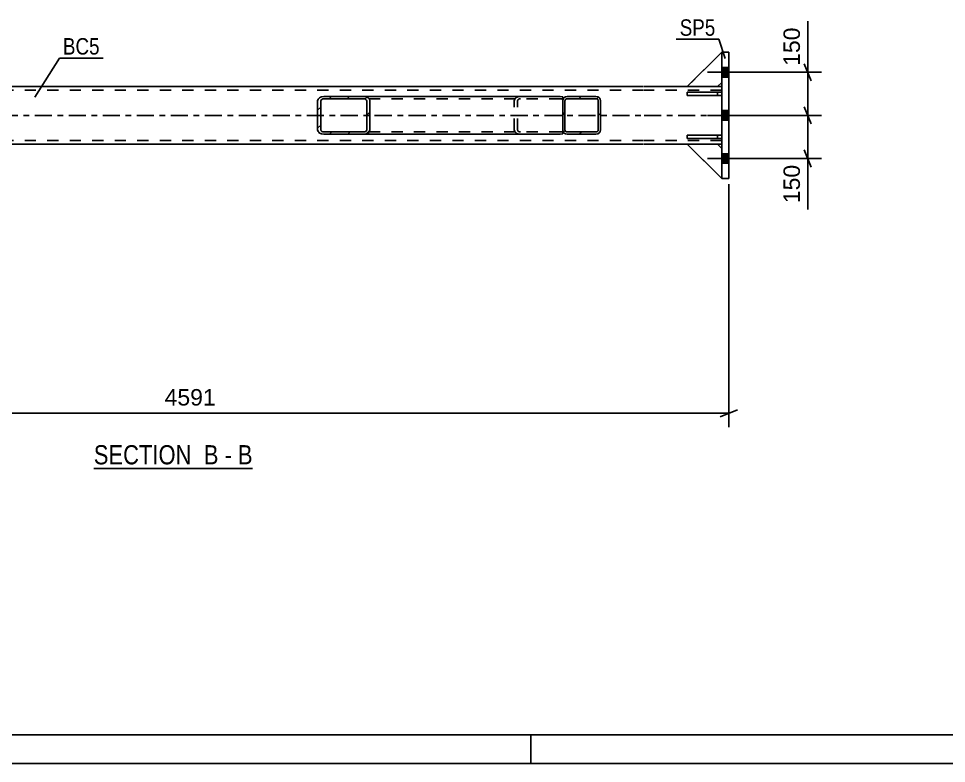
# Model space of a CAD drawing. Header units: millimetres. Extents: x 0 to 841, y 0 to 594.
# Drawn here: x 121.8 to 283.4, y 0 to 129.8 of the extents above; entities that cross this region are included whole.
import ezdxf

# ---------------------------------------------------------------- set-up
doc = ezdxf.new("R2010")
doc.units = ezdxf.units.MM
doc.linetypes.add('DXK_LINE_DOT2', pattern=[3.9198, 1.9599, -1.9599])
doc.linetypes.add('DXK_LINE_DOT3', pattern=[5.9187, 2.979, -0.9799, 0.9799, -0.9799])
doc.styles.add('Arial', font='ARIAL.TTF', dxfattribs={"height": 0.2})
doc.styles.add('Arial Narrow', font='ARIALN.TTF', dxfattribs={"height": 0.2})

# ---------------------------------------------------------------- blocks, each defined once
blk = doc.blocks.new('Unknown-318891778-1129')
at = {"color": 5, "linetype": 'Continuous'}
for p, q in [((5, 5), (836, 5)), ((211, 0), (211, 5)), ((0, 0), (841, 0))]:
    blk.add_line(p, q, dxfattribs=at)
blk = doc.blocks.new('Unknown-318891778-17 - 3534')
at = {"color": 6, "linetype": 'Continuous'}
blk.add_line((134.89, 51.36), (162.54, 51.36), dxfattribs=at)
at = {"color": 0, "linetype": 'Continuous'}
for points in [[(153, 52.11), (153, 55.61), (134.89, 55.61), (134.89, 52.11)], [(156.61, 52.11), (156.61, 55.61), (154.05, 55.61), (154.05, 52.11)], [(158.93, 52.11), (158.93, 55.61), (157.66, 55.61), (157.66, 52.11)], [(162.54, 52.11), (162.54, 55.61), (159.98, 55.61), (159.98, 52.11)]]:
    blk.add_wipeout(points, dxfattribs=at)
at = {"color": 7, "linetype": 'Continuous', "style": 'Arial Narrow'}
for s, p in [('SECTION ', (134.89, 52.11)), ('B', (154.05, 52.11)), ('B', (159.98, 52.11)), ('-', (157.66, 52.11))]:
    blk.add_text(s, height=3.34, dxfattribs=at).set_placement(p)
blk = doc.blocks.new('Part-318891778-3603 - 3534')
at = {"color": 7, "linetype": 'DXK_LINE_DOT2'}
for p, q in [((244.25, 109.46), (238.25, 109.46)), ((238.25, 109.46), (238.25, 108.86)), ((238.25, 108.86), (244.25, 108.86)), ((243.5, 108.86), (243.5, 109.46)), ((244.25, 108.86), (244.25, 109.46))]:
    blk.add_line(p, q, dxfattribs=at)
blk = doc.blocks.new('Part-318891778-3621 - 3534')
at = {"color": 7, "linetype": 'DXK_LINE_DOT2'}
for p, q in [((243.5, 107.91), (238.25, 107.91)), ((238.25, 107.91), (244.25, 101.91)), ((244.25, 107.16), (243.5, 107.91)), ((244.25, 101.91), (244.25, 107.16))]:
    blk.add_line(p, q, dxfattribs=at)
blk = doc.blocks.new('Part-318891778-3600 - 3534')
at = {"color": 2, "linetype": 'Continuous'}
for p, q in [((238.25, 116.36), (238.25, 116.96)), ((238.25, 116.96), (244.25, 116.96)), ((244.25, 116.36), (238.25, 116.36)), ((244.25, 116.96), (244.25, 116.36))]:
    blk.add_line(p, q, dxfattribs=at)
at = {"color": 7, "linetype": 'DXK_LINE_DOT2'}
blk.add_line((243.5, 116.36), (243.5, 116.96), dxfattribs=at)
blk = doc.blocks.new('Bolt-318891778-3553 - 3534')
at = {"linetype": 'Continuous'}
for points in [[(244.25, 121.23), (244.25, 119.58), (245.5, 119.58), (245.5, 121.23)], [(244.25, 121.23), (244.25, 119.58), (245.5, 119.58), (245.5, 121.23)], [(244.25, 121.23), (244.25, 119.58), (245.5, 119.58), (245.5, 121.23)], [(244.25, 121.23), (244.25, 119.58), (245.5, 119.58), (245.5, 121.23)], [(244.25, 113.73), (244.25, 112.08), (245.5, 112.08), (245.5, 113.73)], [(244.25, 113.73), (244.25, 112.08), (245.5, 112.08), (245.5, 113.73)], [(244.25, 106.23), (244.25, 104.58), (245.5, 104.58), (245.5, 106.23)], [(244.25, 106.23), (244.25, 104.58), (245.5, 104.58), (245.5, 106.23)], [(244.25, 106.23), (244.25, 104.58), (245.5, 104.58), (245.5, 106.23)], [(244.25, 106.23), (244.25, 104.58), (245.5, 104.58), (245.5, 106.23)]]:
    blk.add_hatch(color=1, dxfattribs=at).paths.add_polyline_path(points)
at = {"color": 1, "linetype": 'Continuous'}
for p, q in [((245.5, 121.23), (244.25, 121.23)), ((245.5, 121.23), (244.25, 121.23)), ((245.5, 121.23), (244.25, 121.23)), ((245.5, 121.23), (244.25, 121.23)), ((247.7, 120.41), (241.75, 120.41)), ((247.7, 120.41), (241.75, 120.41)), ((247.7, 120.41), (241.75, 120.41)), ((247.7, 120.41), (241.75, 120.41)), ((245.5, 119.58), (244.25, 119.58)), ((245.5, 119.58), (244.25, 119.58)), ((245.5, 119.58), (244.25, 119.58)), ((245.5, 119.58), (244.25, 119.58)), ((245.5, 113.73), (244.25, 113.73)), ((245.5, 113.73), (244.25, 113.73)), ((247.7, 112.91), (241.75, 112.91)), ((247.7, 112.91), (241.75, 112.91)), ((245.5, 112.08), (244.25, 112.08)), ((245.5, 112.08), (244.25, 112.08)), ((247.7, 105.41), (241.75, 105.41)), ((247.7, 105.41), (241.75, 105.41)), ((247.7, 105.41), (241.75, 105.41)), ((247.7, 105.41), (241.75, 105.41)), ((245.5, 106.23), (244.25, 106.23)), ((245.5, 106.23), (244.25, 106.23)), ((245.5, 106.23), (244.25, 106.23)), ((245.5, 106.23), (244.25, 106.23)), ((245.5, 104.58), (244.25, 104.58)), ((245.5, 104.58), (244.25, 104.58)), ((245.5, 104.58), (244.25, 104.58)), ((245.5, 104.58), (244.25, 104.58))]:
    blk.add_line(p, q, dxfattribs=at)
blk = doc.blocks.new('Part-318891778-3597 - 3534')
at = {"color": 2, "linetype": 'Continuous'}
for p, q in [((238.25, 108.86), (238.25, 109.46)), ((238.25, 109.46), (244.25, 109.46)), ((244.25, 108.86), (238.25, 108.86)), ((244.25, 109.46), (244.25, 108.86))]:
    blk.add_line(p, q, dxfattribs=at)
at = {"color": 7, "linetype": 'DXK_LINE_DOT2'}
blk.add_line((243.5, 108.86), (243.5, 109.46), dxfattribs=at)
blk = doc.blocks.new('Part-318891778-3606 - 3534')
at = {"color": 7, "linetype": 'DXK_LINE_DOT2'}
for p, q in [((244.25, 116.96), (238.25, 116.96)), ((238.25, 116.96), (238.25, 116.36)), ((238.25, 116.36), (244.25, 116.36)), ((243.5, 116.96), (243.5, 116.36)), ((244.25, 116.36), (244.25, 116.96))]:
    blk.add_line(p, q, dxfattribs=at)
blk = doc.blocks.new('Part-318891778-3609 - 3534')
at = {"color": 2, "linetype": 'Continuous'}
for p, q in [((238.25, 117.91), (244.25, 123.91)), ((244.25, 118.66), (243.5, 117.91)), ((243.5, 117.91), (238.25, 117.91))]:
    blk.add_line(p, q, dxfattribs=at)
at = {"color": 7, "linetype": 'DXK_LINE_DOT2'}
blk.add_line((244.25, 118.66), (244.25, 123.91), dxfattribs=at)
blk = doc.blocks.new('Part-318891778-3612 - 3534')
at = {"color": 7, "linetype": 'DXK_LINE_DOT2'}
for p, q in [((238.25, 117.91), (244.25, 123.91)), ((244.25, 123.91), (244.25, 118.66)), ((244.25, 118.66), (243.5, 117.91)), ((243.5, 117.91), (238.25, 117.91))]:
    blk.add_line(p, q, dxfattribs=at)
blk = doc.blocks.new('Part-318891778-3615 - 3534')
at = {"color": 7, "linetype": 'DXK_LINE_DOT2'}
for p, q in [((238.25, 117.91), (244.25, 123.91)), ((244.25, 123.91), (244.25, 118.66)), ((244.25, 118.66), (243.5, 117.91)), ((243.5, 117.91), (238.25, 117.91))]:
    blk.add_line(p, q, dxfattribs=at)
blk = doc.blocks.new('Part-318891778-3618 - 3534')
at = {"color": 2, "linetype": 'Continuous'}
for p, q in [((243.5, 107.91), (238.25, 107.91)), ((238.25, 107.91), (244.25, 101.91)), ((244.25, 107.16), (243.5, 107.91))]:
    blk.add_line(p, q, dxfattribs=at)
at = {"color": 7, "linetype": 'DXK_LINE_DOT2'}
blk.add_line((244.25, 107.16), (244.25, 101.91), dxfattribs=at)
blk = doc.blocks.new('Part-318891778-3624 - 3534')
at = {"color": 7, "linetype": 'DXK_LINE_DOT2'}
for p, q in [((243.5, 107.91), (238.25, 107.91)), ((238.25, 107.91), (244.25, 101.91)), ((244.25, 107.16), (243.5, 107.91)), ((244.25, 101.91), (244.25, 107.16))]:
    blk.add_line(p, q, dxfattribs=at)
blk = doc.blocks.new('Part-318891778-3689 - 3534')
at = {"linetype": 'Continuous'}
h = blk.add_hatch(dxfattribs=at)
h.set_pattern_fill('', scale=0.7, style=0, pattern_type=0)
h.set_pattern_definition([(45, (222.6526, 109.6676), (-1.57154, 1.57154), [])])
h.paths.add_polyline_path([(222.35, 109.61), (222.65, 109.67), (222.91, 109.84), (223.09, 110.1), (223.15, 110.41), (223.15, 115.41), (223.09, 115.71), (222.91, 115.97), (222.65, 116.15), (222.35, 116.21), (217.35, 116.21), (217.04, 116.15), (216.78, 115.97), (216.61, 115.71), (216.55, 115.41), (216.55, 110.41), (216.61, 110.1), (216.78, 109.84), (217.04, 109.67), (217.35, 109.61)])
h.paths.add_polyline_path([(217.19, 110.04), (217.06, 110.12), (216.98, 110.25), (216.95, 110.41), (216.95, 115.41), (216.98, 115.56), (217.06, 115.69), (217.19, 115.78), (217.35, 115.81), (222.35, 115.81), (222.5, 115.78), (222.63, 115.69), (222.72, 115.56), (222.75, 115.41), (222.75, 110.41), (222.72, 110.25), (222.63, 110.12), (222.5, 110.04), (222.35, 110.01), (217.35, 110.01)])
at = {"color": 7, "linetype": 'DXK_LINE_DOT2'}
for p, q in [((216.55, 115.41), (216.61, 115.71)), ((216.55, 110.41), (216.55, 115.41)), ((216.98, 115.56), (216.95, 115.41)), ((216.95, 110.41), (216.95, 115.41)), ((217.04, 116.15), (217.35, 116.21)), ((217.35, 115.81), (217.19, 115.78)), ((217.35, 116.21), (222.35, 116.21)), ((217.35, 115.81), (222.35, 115.81)), ((222.35, 116.21), (222.65, 116.15)), ((222.5, 115.78), (222.35, 115.81)), ((222.75, 115.41), (222.72, 115.56)), ((222.75, 110.41), (222.75, 115.41)), ((223.09, 115.71), (223.15, 115.41)), ((223.15, 110.41), (223.15, 115.41)), ((216.61, 110.1), (216.55, 110.41)), ((216.95, 110.41), (216.98, 110.25)), ((217.19, 110.04), (217.35, 110.01)), ((217.35, 110.01), (222.35, 110.01)), ((222.35, 110.01), (222.5, 110.04)), ((222.72, 110.25), (222.75, 110.41)), ((223.15, 110.41), (223.09, 110.1)), ((217.35, 109.61), (217.04, 109.67)), ((217.35, 109.61), (222.35, 109.61)), ((222.65, 109.67), (222.35, 109.61))]:
    blk.add_line(p, q, dxfattribs=at)
at = {"color": 2, "linetype": 'Continuous'}
for p, q in [((216.61, 115.71), (216.55, 115.41)), ((216.55, 110.41), (216.55, 115.41)), ((216.95, 115.41), (216.98, 115.56)), ((216.95, 110.41), (216.95, 115.41)), ((217.35, 116.21), (217.04, 116.15)), ((217.19, 115.78), (217.35, 115.81)), ((217.35, 116.21), (222.35, 116.21)), ((217.35, 115.81), (222.35, 115.81)), ((222.65, 116.15), (222.35, 116.21)), ((222.35, 115.81), (222.5, 115.78)), ((222.72, 115.56), (222.75, 115.41)), ((222.75, 110.41), (222.75, 115.41)), ((223.15, 115.41), (223.09, 115.71)), ((223.15, 110.41), (223.15, 115.41)), ((216.55, 110.41), (216.61, 110.1)), ((216.98, 110.25), (216.95, 110.41)), ((217.35, 110.01), (217.19, 110.04)), ((217.35, 110.01), (222.35, 110.01)), ((222.5, 110.04), (222.35, 110.01)), ((222.75, 110.41), (222.72, 110.25)), ((223.09, 110.1), (223.15, 110.41)), ((217.04, 109.67), (217.35, 109.61)), ((217.35, 109.61), (222.35, 109.61)), ((222.35, 109.61), (222.65, 109.67))]:
    blk.add_line(p, q, dxfattribs=at)
at = {"color": 7, "linetype": 'DXK_LINE_DOT2'}
for centre, radius, start, end in [((217.35, 115.41), 0.8, 112.5, 157.5), ((217.35, 115.41), 0.4, 112.5, 157.5), ((222.35, 115.41), 0.4, 22.5, 67.5), ((222.35, 115.41), 0.8, 22.5, 67.5), ((217.35, 110.41), 0.8, 202.5, 247.5), ((217.35, 110.41), 0.4, 202.5, 247.5), ((222.35, 110.41), 0.4, 292.5, 337.5), ((222.35, 110.41), 0.8, 292.5, 337.5)]:
    blk.add_arc(centre, radius, start, end, dxfattribs=at)
at = {"color": 2, "linetype": 'Continuous'}
for centre, radius, start, end in [((217.35, 115.41), 0.8, 112.5, 157.5), ((217.35, 115.41), 0.4, 112.5, 157.5), ((222.35, 115.41), 0.4, 22.5, 67.5), ((222.35, 115.41), 0.8, 22.5, 67.5), ((217.35, 110.41), 0.8, 202.5, 247.5), ((217.35, 110.41), 0.4, 202.5, 247.5), ((222.35, 110.41), 0.4, 292.5, 337.5), ((222.35, 110.41), 0.8, 292.5, 337.5)]:
    blk.add_arc(centre, radius, start, end, dxfattribs=at)
blk = doc.blocks.new('Part-318891778-3629 - 3534')
at = {"color": 2, "linetype": 'Continuous'}
for p, q in [((245.5, 123.91), (244.25, 123.91)), ((244.25, 123.91), (244.25, 101.91)), ((245.5, 101.91), (245.5, 123.91)), ((245.5, 101.91), (244.25, 101.91))]:
    blk.add_line(p, q, dxfattribs=at)
blk = doc.blocks.new('Part-318891778-3639 - 3534')
at = {"color": 2, "linetype": 'Continuous'}
for p, q in [((63.59, 117.91), (63.59, 116.71)), ((64.84, 117.91), (63.59, 117.91)), ((63.59, 109.11), (63.59, 116.71)), ((230.65, 117.91), (69.84, 117.91)), ((238.25, 117.91), (230.75, 117.91)), ((244.25, 117.91), (243.5, 117.91)), ((63.59, 107.91), (63.59, 109.11)), ((230.65, 107.91), (63.59, 107.91)), ((238.25, 107.91), (230.75, 107.91)), ((244.25, 107.91), (243.5, 107.91))]:
    blk.add_line(p, q, dxfattribs=at)
at = {"color": 7, "linetype": 'DXK_LINE_DOT2'}
for p, q in [((63.59, 117.91), (63.59, 117.56)), ((230.65, 117.31), (63.59, 117.31)), ((69.84, 117.91), (64.84, 117.91)), ((244.25, 117.31), (230.75, 117.31)), ((243.5, 117.91), (238.25, 117.91)), ((244.25, 117.91), (244.25, 107.91)), ((63.59, 109.11), (63.59, 108)), ((230.65, 108.51), (63.59, 108.51)), ((244.25, 108.51), (230.75, 108.51)), ((243.5, 107.91), (238.25, 107.91))]:
    blk.add_line(p, q, dxfattribs=at)
at = {"color": 7, "linetype": 'DXK_LINE_DOT3'}
for p, q in [((53.59, 112.91), (230.65, 112.91)), ((230.75, 112.91), (254.25, 112.91))]:
    blk.add_line(p, q, dxfattribs=at)
blk = doc.blocks.new('Part-318891778-3684 - 3534')
at = {"linetype": 'Continuous'}
h = blk.add_hatch(dxfattribs=at)
h.set_pattern_fill('', scale=0.7, style=0, pattern_type=0)
h.set_pattern_definition([(45, (182.3092, 109.6676), (-1.57154, 1.57154), [])])
h.paths.add_polyline_path([(181.89, 109.61), (182.31, 109.67), (182.67, 109.84), (182.91, 110.1), (182.99, 110.41), (182.99, 115.41), (182.91, 115.71), (182.67, 115.97), (182.31, 116.15), (181.89, 116.21), (174.97, 116.21), (174.54, 116.15), (174.19, 115.97), (173.95, 115.71), (173.86, 115.41), (173.86, 110.41), (173.95, 110.1), (174.19, 109.84), (174.54, 109.67), (174.97, 109.61)])
h.paths.add_polyline_path([(174.76, 110.04), (174.58, 110.12), (174.46, 110.25), (174.41, 110.41), (174.41, 115.41), (174.46, 115.56), (174.58, 115.69), (174.76, 115.78), (174.97, 115.81), (181.89, 115.81), (182.1, 115.78), (182.28, 115.69), (182.4, 115.56), (182.44, 115.41), (182.44, 110.41), (182.4, 110.25), (182.28, 110.12), (182.1, 110.04), (181.89, 110.01), (174.97, 110.01)])
at = {"color": 2, "linetype": 'Continuous'}
for p, q in [((173.95, 115.71), (173.86, 115.41)), ((173.86, 110.41), (173.86, 115.41)), ((174.41, 115.41), (174.46, 115.56)), ((174.41, 110.41), (174.41, 115.41)), ((174.97, 116.21), (174.54, 116.15)), ((174.76, 115.78), (174.97, 115.81)), ((174.97, 116.21), (181.89, 116.21)), ((174.97, 115.81), (181.89, 115.81)), ((216.13, 116.21), (181.89, 116.21)), ((182.31, 116.15), (181.89, 116.21)), ((181.89, 115.81), (182.1, 115.78)), ((182.4, 115.56), (182.44, 115.41)), ((182.44, 110.41), (182.44, 115.41)), ((182.99, 115.41), (182.91, 115.71)), ((182.99, 110.41), (182.99, 115.41)), ((216.13, 116.21), (216.56, 116.15)), ((216.55, 115.67), (216.56, 116.15)), ((216.56, 116.15), (216.55, 115.97)), ((216.55, 115.97), (216.55, 115.71)), ((216.55, 115.71), (216.55, 115.41)), ((173.86, 110.41), (173.95, 110.1)), ((174.46, 110.25), (174.41, 110.41)), ((174.97, 110.01), (174.76, 110.04)), ((174.97, 110.01), (181.89, 110.01)), ((182.1, 110.04), (181.89, 110.01)), ((182.44, 110.41), (182.4, 110.25)), ((182.91, 110.1), (182.99, 110.41)), ((216.55, 109.84), (216.55, 110.41)), ((216.56, 109.67), (216.55, 110.15)), ((174.54, 109.67), (174.97, 109.61)), ((174.97, 109.61), (181.89, 109.61)), ((181.89, 109.61), (182.31, 109.67)), ((216.13, 109.61), (181.89, 109.61)), ((216.13, 109.61), (216.56, 109.67)), ((216.56, 109.67), (216.55, 109.84))]:
    blk.add_line(p, q, dxfattribs=at)
at = {"color": 7, "linetype": 'DXK_LINE_DOT2'}
for p, q in [((181.89, 116.21), (174.97, 116.21)), ((216.13, 115.81), (174.97, 115.81)), ((208.11, 115.41), (208.19, 115.71)), ((208.11, 110.41), (208.11, 115.41)), ((208.71, 115.56), (208.66, 115.41)), ((208.66, 110.41), (208.66, 115.41)), ((208.79, 116.15), (209.22, 116.21)), ((209.22, 115.81), (209, 115.78)), ((216.35, 115.78), (216.13, 115.81)), ((216.53, 115.69), (216.35, 115.78)), ((216.55, 115.67), (216.53, 115.69)), ((216.55, 110.41), (216.55, 115.41)), ((216.13, 110.01), (174.97, 110.01)), ((208.19, 110.1), (208.11, 110.41)), ((208.66, 110.41), (208.71, 110.25)), ((209, 110.04), (209.22, 110.01)), ((216.13, 110.01), (216.35, 110.04)), ((216.35, 110.04), (216.53, 110.12)), ((216.53, 110.12), (216.55, 110.15)), ((181.89, 109.61), (174.97, 109.61)), ((209.22, 109.61), (208.79, 109.67))]:
    blk.add_line(p, q, dxfattribs=at)
at = {"color": 2, "linetype": 'Continuous'}
for centre, radius, start, end in [((174.8, 115.17), 1.01, 104.3889, 147.3289), ((174.88, 115.29), 0.505, 104.3889, 147.3289), ((181.97, 115.29), 0.505, 32.6711, 75.6111), ((182.06, 115.17), 1.01, 32.6711, 75.6111), ((174.8, 110.65), 1.01, 212.6711, 255.6111), ((174.88, 110.53), 0.505, 212.6711, 255.6111), ((181.97, 110.53), 0.505, 284.3889, 327.3289), ((182.06, 110.65), 1.01, 284.3889, 327.3289)]:
    blk.add_arc(centre, radius, start, end, dxfattribs=at)
at = {"color": 7, "linetype": 'DXK_LINE_DOT2'}
for centre, radius, start, end in [((209.04, 115.17), 1.01, 104.3889, 147.3289), ((209.13, 115.29), 0.505, 104.3889, 147.3289), ((209.04, 110.65), 1.01, 212.6711, 255.6111), ((209.13, 110.53), 0.505, 212.6711, 255.6111)]:
    blk.add_arc(centre, radius, start, end, dxfattribs=at)
blk = doc.blocks.new('StraightDimension-318891778-10188 - 3534')
at = {"color": 7, "linetype": 'Continuous'}
for p, q in [((245.5, 100.91), (245.5, 58.61)), ((57.84, 70.38), (57.84, 58.61)), ((59.34, 61.61), (56.34, 60.41)), ((244, 60.41), (247, 61.61)), ((57.84, 61.01), (245.5, 61.01))]:
    blk.add_line(p, q, dxfattribs=at)
at = {"color": 0}
blk.add_wipeout([(156.72, 61.76), (156.72, 65.96), (146.62, 65.96), (146.62, 61.76)], dxfattribs=at)
at = {"color": 3, "style": 'Arial'}
blk.add_text('4591', height=2.865, dxfattribs=at).set_placement((147.22, 62.36))
blk = doc.blocks.new('StraightDimension-318891778-3696 - 3534')
at = {"color": 7, "linetype": 'Continuous'}
for p, q in [((258.62, 114.41), (259.82, 111.41)), ((246.5, 112.91), (261.62, 112.91)), ((259.22, 105.41), (259.22, 112.91)), ((259.82, 103.91), (258.62, 106.91)), ((246.5, 105.41), (261.62, 105.41))]:
    blk.add_line(p, q, dxfattribs=at)
at = {"color": 0}
blk.add_wipeout([(258.47, 104.88), (254.27, 104.88), (254.27, 97.01), (258.47, 97.01)], dxfattribs=at)
at = {"color": 7, "linetype": 'Continuous'}
blk.add_line((259.22, 105.41), (259.22, 96.49), dxfattribs=at)
blk.add_line((259.22, 105.41), (259.22, 96.49), dxfattribs=at)
at = {"color": 3, "style": 'Arial'}
blk.add_text('150', height=2.865, rotation=90.0002, dxfattribs=at).set_placement((257.87, 97.61))
blk = doc.blocks.new('StraightDimension-318891778-3708 - 3534')
at = {"color": 7, "linetype": 'Continuous'}
for p, q in [((258.62, 121.91), (259.82, 118.91)), ((246.5, 120.41), (261.62, 120.41)), ((259.22, 112.91), (259.22, 120.41)), ((259.82, 111.41), (258.62, 114.41)), ((246.5, 112.91), (261.62, 112.91))]:
    blk.add_line(p, q, dxfattribs=at)
at = {"color": 0}
blk.add_wipeout([(258.47, 128.8), (254.27, 128.8), (254.27, 120.93), (258.47, 120.93)], dxfattribs=at)
at = {"color": 7, "linetype": 'Continuous'}
blk.add_line((259.22, 120.41), (259.22, 129.33), dxfattribs=at)
blk.add_line((259.22, 120.41), (259.22, 129.33), dxfattribs=at)
at = {"color": 3, "style": 'Arial'}
blk.add_text('150', height=2.865, rotation=90.0002, dxfattribs=at).set_placement((257.87, 121.53))
blk = doc.blocks.new('Mark-318891778-3635 - 3534')
at = {"color": 0}
blk.add_wipeout([(135.91, 123.5), (135.91, 126.5), (129.51, 126.5), (129.51, 123.5)], dxfattribs=at)
blk.add_wipeout([(135.91, 123.5), (135.91, 126.5), (129.51, 126.5), (129.51, 123.5)], dxfattribs=at)
at = {"color": 30, "linetype": 'Continuous'}
for p, q in [((124.62, 116.1), (128.91, 122.9)), ((128.91, 122.9), (136.51, 122.9))]:
    blk.add_line(p, q, dxfattribs=at)
at = {"color": 3, "style": 'Arial Narrow'}
blk.add_text('BC5', height=2.863, dxfattribs=at).set_placement((129.51, 123.5))
blk = doc.blocks.new('Mark-318891778-3625 - 3534')
at = {"color": 0}
blk.add_wipeout([(243.14, 126.77), (243.14, 129.77), (236.93, 129.77), (236.93, 126.77)], dxfattribs=at)
blk.add_wipeout([(243.14, 126.77), (243.14, 129.77), (236.93, 129.77), (236.93, 126.77)], dxfattribs=at)
at = {"color": 30, "linetype": 'Continuous'}
for p in [(236.33, 126.17), (244.84, 122.81)]:
    blk.add_line(p, (243.74, 126.17), dxfattribs=at)
at = {"color": 3, "style": 'Arial Narrow'}
blk.add_text('SP5', height=2.863, dxfattribs=at).set_placement((236.93, 126.77))

msp = doc.modelspace()

# ---------------------------------------------------------------- block references
for name in ['Unknown-318891778-1129', 'Part-318891778-3609 - 3534', 'Part-318891778-3612 - 3534', 'Part-318891778-3615 - 3534', 'Part-318891778-3629 - 3534', 'Bolt-318891778-3553 - 3534', 'Part-318891778-3639 - 3534', 'Part-318891778-3600 - 3534', 'Part-318891778-3606 - 3534', 'Part-318891778-3684 - 3534', 'Part-318891778-3689 - 3534', 'Part-318891778-3603 - 3534', 'Part-318891778-3597 - 3534', 'Part-318891778-3621 - 3534', 'Part-318891778-3618 - 3534', 'Part-318891778-3624 - 3534']:
    msp.add_blockref(name, (0, 0))

# ---------------------------------------------------------------- next in the draw order: block references
for name in ['Mark-318891778-3625 - 3534', 'Mark-318891778-3635 - 3534', 'StraightDimension-318891778-10188 - 3534', 'Unknown-318891778-17 - 3534']:
    msp.add_blockref(name, (0, 0))

# ---------------------------------------------------------------- next in the draw order: block references
msp.add_blockref('StraightDimension-318891778-3696 - 3534', (0, 0))

# ---------------------------------------------------------------- next in the draw order: block references
msp.add_blockref('StraightDimension-318891778-3708 - 3534', (0, 0))

doc.saveas('drawing.dxf')
